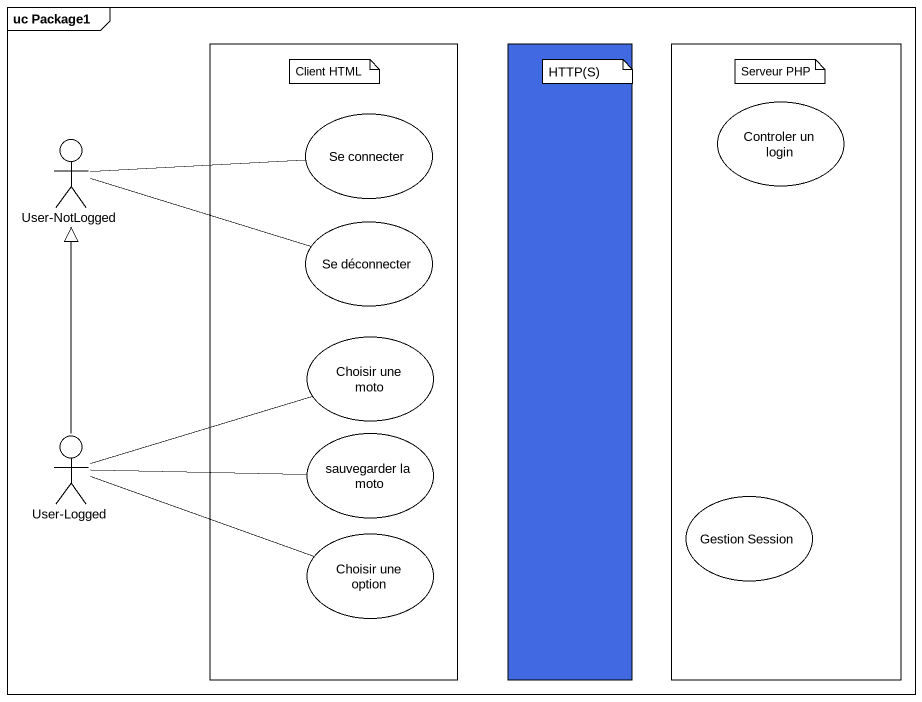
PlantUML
@startuml
mainframe uc Package1
rectangle " " as rectangle1 {
  usecase "Se connecter" as Se_connecter
  usecase "Se déconnecter" as Se_déconnecter
  usecase "Choisir une moto" as Choisir_une_moto
  usecase "sauvegarder la moto" as sauvegarder_la_moto
  usecase "Choisir une option" as Choisir_une_option
}
rectangle " " as rectangle2 #4169E1
rectangle " " as rectangle3 {
  usecase "Controler un login" as Controler_un_login
  usecase "Gestion Session" as Gestion_Session
}
actor "User-NotLogged" as User_NotLogged
actor "User-Logged" as User_Logged
User_NotLogged -right- Se_connecter
User_NotLogged -right- Se_déconnecter
User_Logged -up-|> User_NotLogged
User_Logged -right- Choisir_une_moto
User_Logged -right- sauvegarder_la_moto
User_Logged -right- Choisir_une_option
note as N1
  Client HTML
end note
note as N2
  HTTP(S)
end note
note as N3
  Serveur PHP
end note
@enduml
